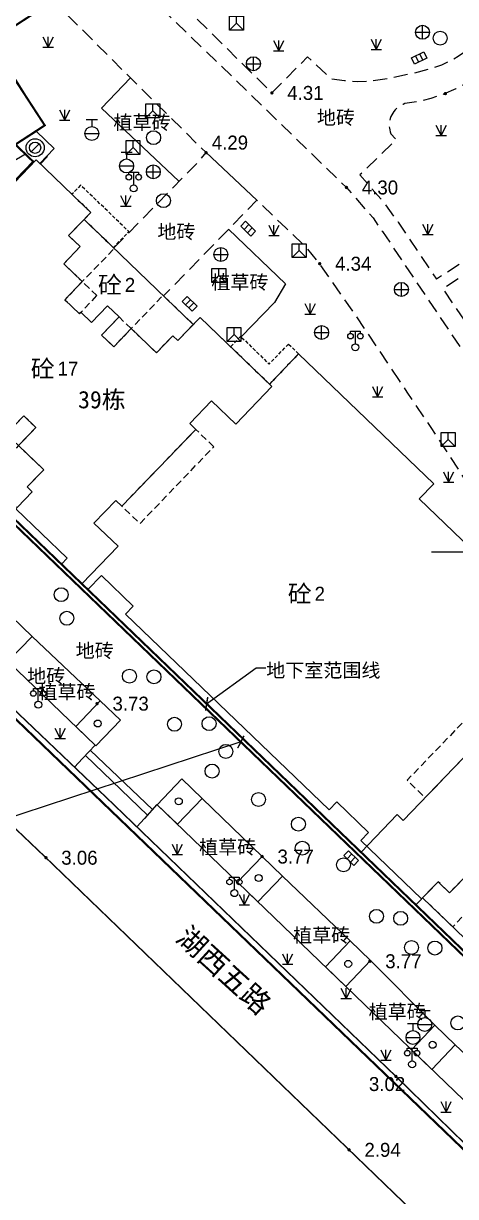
# Model space of a CAD drawing. Extents: x 99002 to 478558, y 2449839 to 2450453.
# Drawn here: x 478323.9 to 478354.8, y 2449967.5 to 2450051.6 of the extents above; entities that cross this region are included whole.
import ezdxf

# ---------------------------------------------------------------- set-up
doc = ezdxf.new("R2010")
doc.units = 0
doc.header["$LTSCALE"] = 0.5
for name, pattern in [('2', [0]), ('380403', [3, 2, -1]), ('380409-1', [1.5, 1, -0.5]), ('430600', [3, 2, -1]), ('DASHEDX2', [38.1, 25.4, -12.7]), ('X0', [4, 3, -1]), ('X11', [6, 5, -1])]:
    doc.linetypes.add(name, pattern=pattern)
doc.layers.get('0').update_dxf_attribs({"linetype": 'CONTINUOUS'})
for name, color, linetype in [('DEFAULT', 1, 'CONTINUOUS'), ('DLSS', 4, 'CONTINUOUS'), ('DMTZ', 3, 'CONTINUOUS'), ('TK', 7, 'CONTINUOUS'), ('ZBTZ', 3, 'CONTINUOUS'), ('交通线', 7, 'CONTINUOUS'), ('地下室范围线', 170, 'CONTINUOUS'), ('居民地点', 7, 'CONTINUOUS'), ('居民地线', 7, 'CONTINUOUS'), ('居民地面', 7, 'CONTINUOUS'), ('建筑红线', 10, 'DASHEDX2'), ('房屋面', 7, 'CONTINUOUS'), ('植被点', 114, 'CONTINUOUS'), ('用地信息', 7, 'CONTINUOUS'), ('用地红线', 10, 'CONTINUOUS'), ('管线点', 7, 'CONTINUOUS'), ('红线', 10, 'CONTINUOUS'), ('高程点', 7, 'CONTINUOUS')]:
    doc.layers.add(name, color=color, linetype=linetype)
doc.styles.add('中等线体', font='FZZDXJW.TTF')
doc.styles.add('方正中等线简体', font='FZZDXJW.TTF')
doc.styles.add('方正细等线简体', font='方正细等线简体.ttf')
doc.styles.add('等线体', font='simhei.ttf')
doc.styles.add('黑体', font='simhei.ttf')
doc.linetypes.add('10411', pattern='A,2,[150,AAA.SHX,S=1,R=0,X=0,Y=1],2,[151,AAA.SHX,S=1,R=0,X=0,Y=3],1e-11', length=4)
doc.linetypes.add('1161', pattern='A,0,[149,AAA.SHX,S=0.15,R=0,X=0,Y=0],-1.6', length=1.6)
doc.dimstyles.get("Standard").update_dxf_attribs({"dimtxt": 1, "dimasz": 0.7, "dimexe": 0.18, "dimexo": 0.0625, "dimgap": 0.09, "dimtad": 0, "dimzin": 0, "dimdsep": 46, "dimtxsty": '等线体', "dimblk2": 'ARCHTICK', "dimsah": 1, "dimcen": 0.09, "dimadec": 0, "dimazin": 0, "dimtfac": 1, "dimtofl": 0, "dimtmove": 0, "dimatfit": 3, "dimldrblk": 'ARCHTICK', "dimfxl": 0, "dimtolj": 1, "dimtzin": 0, "dimarcsym": 0})

# ---------------------------------------------------------------- blocks, each defined once
blk = doc.blocks.new('3803031')
at = {"color": 0, "linetype": 'Continuous', "lineweight": -3, "flags": 128}
blk.add_lwpolyline([(-0.566, -0.566), (0.566, 0.566)], dxfattribs=at)
at = {"color": 0, "linetype": 'Continuous', "lineweight": -3}
for radius in [1.3, 0.8]:
    blk.add_circle((0, 0), radius, dxfattribs=at)
blk = doc.blocks.new('3805011')
at = {"color": 0, "linetype": 'Continuous', "lineweight": -3, "flags": 128}
for points in [[(-0.7, 2), (-0.7, 2.3), (0.7, 2.3), (0.7, 2)], [(0, 0.5), (0, 2.3)]]:
    blk.add_lwpolyline(points, dxfattribs=at)
at = {"color": 0, "linetype": 'Continuous', "lineweight": -3}
for centre, radius in [((-0.7, 1.6), 0.4), ((0.7, 1.6), 0.4), ((0, 0), 0.5)]:
    blk.add_circle(centre, radius, dxfattribs=at)
blk = doc.blocks.new('8105091')
at = {"color": 0, "linetype": 'Continuous', "lineweight": -3}
blk.add_circle((0, 0), 0.5, dxfattribs=at)
blk = doc.blocks.new('8202001')
at = {"color": 0, "linetype": 'Continuous', "lineweight": -3, "flags": 128}
for points in [[(-0.75, 1.5), (0, 0)], [(-0.75, 0), (0.75, 0)], [(0, 0), (0.75, 1.5)], [(0, 0), (0, 1.5)]]:
    blk.add_lwpolyline(points, dxfattribs=at)
blk = doc.blocks.new('7201001')
at = {"linetype": '2'}
h = blk.add_hatch(color=0, dxfattribs=at)
edge = h.paths.add_edge_path(flags=0)
edge.add_arc((0, 0), 0.25, 0, 360)
blk = doc.blocks.new('5441011')
at = {"color": 0, "linetype": 'Continuous', "lineweight": -3, "flags": 128}
for points in [[(-1, 0), (1, 0)], [(0, -1), (0, 1)]]:
    blk.add_lwpolyline(points, dxfattribs=at)
at = {"color": 0, "linetype": 'Continuous', "lineweight": -3}
blk.add_circle((0, 0), 1, dxfattribs=at)
blk = doc.blocks.new('5441024')
at = {"color": 0, "linetype": 'Continuous', "lineweight": -3, "flags": 128}
blk.add_lwpolyline([(1, 0.5), (1, -0.5), (-1, -0.5), (-1, 0.5)], close=True, dxfattribs=at)
for points in [[(-0.33, 0.5), (-0.33, -0.5)], [(0.33, -0.5), (0.33, 0.5)]]:
    blk.add_lwpolyline(points, dxfattribs=at)
blk = doc.blocks.new('5401001')
at = {"color": 0, "linetype": 'Continuous', "lineweight": -3}
blk.add_circle((0, 0), 1, dxfattribs=at)
blk = doc.blocks.new('5430071')
at = {"color": 0, "linetype": 'Continuous', "lineweight": -3, "flags": 128}
for points in [[(-0.8, 2), (0.8, 2)], [(0, 2), (0, 1)], [(-1, 0), (1, 0)]]:
    blk.add_lwpolyline(points, dxfattribs=at)
at = {"color": 0, "linetype": 'Continuous', "lineweight": -3}
blk.add_circle((0, 0), 1, dxfattribs=at)
blk = doc.blocks.new('5201054')
at = {"color": 0, "linetype": 'Continuous', "lineweight": -3, "flags": 128}
blk.add_lwpolyline([(-1, -1), (-1, 1), (1, 1), (1, -1)], close=True, dxfattribs=at)
for points in [[(-1, -1), (0, 0), (1, -1)], [(0, 0), (0, 1)]]:
    blk.add_lwpolyline(points, dxfattribs=at)
blk = doc.blocks.new('_ArchTick')
at = {"color": 0, "linetype": 'ByBlock', "const_width": 0.15}
blk.add_lwpolyline([(-0.5, -0.5), (0.5, 0.5)], dxfattribs=at)

msp = doc.modelspace()

# ---------------------------------------------------------------- linework, layer by layer
at = {"layer": 'DEFAULT', "color": 7, "linetype": 'Continuous', "lineweight": -3, "ltscale": 0.5, "flags": 128}
msp.add_lwpolyline([(478302.491, 2450033.909), (478305.833, 2450037.462), (478313.475, 2450045.336), (478315.242, 2450047.099), (478318.876, 2450049.42), (478321.192, 2450050.897), (478325.379, 2450044.251), (478324.804, 2450043.853), (478323.309, 2450042.89), (478324.004, 2450042.222), (478322.091, 2450041.117), (478320.709, 2450040.19), (478313.663, 2450032.973), (478312.737, 2450033.272), (478308.308, 2450028.486)], close=True, dxfattribs=at)
at = {"layer": 'DLSS', "color": 4, "linetype": 'Continuous', "const_width": 0.1, "flags": 128}
msp.add_lwpolyline([(478437.179, 2449875.524), (478438.195, 2449882.047), (478434.798, 2449886.754), (478400.146, 2449919.968), (478368.23, 2449950.521), (478347.191, 2449970.833), (478325.47, 2449991.78), (478307.336, 2450009.07), (478291.921, 2450023.919), (478285.006, 2450030.544), (478264.97, 2450049.783), (478243.473, 2450070.491)], dxfattribs=at)
at = {"layer": 'DLSS', "color": 4, "linetype": 'Continuous', "lineweight": -3, "const_width": 0.1, "flags": 128}
msp.add_lwpolyline([(478305.926, 2450018.895), (478329.953, 2449995.95), (478350.547, 2449976.097), (478371.404, 2449955.727), (478404.209, 2449924.337), (478444.326, 2449885.977), (478450.349, 2449884.89), (478452.043, 2449885.16)], dxfattribs=at)
at = {"layer": 'DMTZ', "color": 3, "linetype": '10411', "lineweight": -3, "flags": 128}
for points in [[(478329.008, 2449999.847), (478304.907, 2450023.011)], [(478368.969, 2449961.314), (478333.421, 2449995.592)]]:
    msp.add_lwpolyline(points, dxfattribs=at)
at = {"layer": 'TK', "color": 7, "linetype": 'Continuous'}
msp.add_line((478353.097, 2450013.711), (478358.097, 2450013.704), dxfattribs=at)
at = {"layer": 'ZBTZ', "color": 3, "linetype": '1161', "lineweight": -3, "flags": 128}
for points in [[(478331.527, 2450047.699), (478329.463, 2450045.536), (478335.003, 2450040.299)], [(478325.075, 2450041.54), (478325.575, 2450042.052)], [(478336.944, 2450042.337), (478340.587, 2450038.931)], [(478338.553, 2450036.841), (478342.64, 2450032.925), (478341.847, 2450031.603), (478339.457, 2450029.128)], [(478324.478, 2450007.648), (478329.36, 2450003.034)], [(478336.655, 2449996.023), (478340.96, 2449991.865)], [(478342.418, 2449990.462), (478347.275, 2449985.811)], [(478348.733, 2449984.409), (478353.345, 2449979.764)], [(478354.803, 2449978.361), (478359.057, 2449974.353)]]:
    msp.add_lwpolyline(points, dxfattribs=at)
for points in [[(478321.335, 2450007.29), (478323.02, 2450009.051), (478324.478, 2450007.648), (478322.796, 2450005.891)], [(478327.603, 2450001.198), (478329.36, 2450003.034), (478330.818, 2450001.631), (478329.057, 2449999.8)], [(478333.431, 2449995.582), (478335.197, 2449997.426), (478336.655, 2449996.023), (478334.888, 2449994.178)], [(478339.197, 2449990.023), (478340.96, 2449991.865), (478342.418, 2449990.462), (478340.653, 2449988.618)], [(478345.494, 2449983.95), (478347.275, 2449985.811), (478348.733, 2449984.409), (478346.95, 2449982.546)], [(478351.66, 2449978.003), (478353.345, 2449979.764), (478354.803, 2449978.361), (478353.121, 2449976.604)]]:
    msp.add_lwpolyline(points, close=True, dxfattribs=at)
at = {"layer": '交通线', "color": 4, "linetype": '430600', "lineweight": -3, "flags": 128}
for points in [[(478394.852, 2450081.681), (478396.459, 2450079.208), (478396.532, 2450079.068), (478396.616, 2450078.934), (478396.712, 2450078.809), (478396.819, 2450078.692), (478396.935, 2450078.586), (478397.061, 2450078.489), (478397.194, 2450078.405), (478397.334, 2450078.332), (478397.48, 2450078.271), (478397.631, 2450078.224), (478397.785, 2450078.189), (478397.941, 2450078.169), (478400.406, 2450079.355), (478402.823, 2450080.633), (478405.192, 2450082), (478405.394, 2450082.138), (478405.582, 2450082.294), (478405.757, 2450082.465), (478405.915, 2450082.652), (478406.056, 2450082.852), (478406.179, 2450083.063), (478406.282, 2450083.285), (478406.365, 2450083.515), (478406.427, 2450083.752), (478406.468, 2450083.993), (478406.693, 2450085.558), (478406.816, 2450087.135), (478406.836, 2450088.716), (478406.429, 2450089.681), (478405.943, 2450090.608), (478405.38, 2450091.491), (478404.744, 2450092.323), (478403.927, 2450093.7), (478403.122, 2450095.084), (478402.329, 2450096.474), (478400.955, 2450098.456), (478400.001, 2450099.911), (478399.18, 2450101.445), (478398.496, 2450103.045), (478397.852, 2450104.391), (478397.132, 2450105.699), (478396.339, 2450106.963), (478395.593, 2450107.7), (478394.779, 2450108.363), (478393.905, 2450108.944), (478390.337, 2450106.674), (478389.875, 2450106.657), (478389.416, 2450106.603), (478388.963, 2450106.514), (478388.518, 2450106.39), (478387.562, 2450105.785), (478374.708, 2450097.43), (478374.026, 2450096.992), (478370.6, 2450094.782), (478369.951, 2450094.324), (478357.607, 2450086.341), (478356.945, 2450085.872), (478353.521, 2450083.694), (478340.666, 2450075.287), (478340.002, 2450074.88), (478333.988, 2450070.987), (478331.952, 2450069.651), (478331.265, 2450068.957), (478330.641, 2450068.206), (478330.084, 2450067.404), (478329.599, 2450066.556), (478329.189, 2450065.669), (478328.858, 2450064.751), (478328.607, 2450063.807), (478328.44, 2450062.845), (478328.357, 2450061.872), (478328.358, 2450060.895), (478328.444, 2450059.922), (478328.614, 2450058.96), (478328.867, 2450058.017), (478329.201, 2450057.099), (478347.003, 2450039.842), (478348.907, 2450037.656), (478349.589, 2450036.674), (478362.784, 2450017.026), (478363.954, 2450016.185), (478364.642, 2450015.592), (478373.787, 2450007.903), (478379.173, 2450003.015), (478384.241, 2449998.212), (478396, 2449986.946), (478398.011, 2449985.022), (478399.229, 2449983.784), (478400.558, 2449982.665), (478401.986, 2449981.677), (478404.483, 2449979.905), (478416.492, 2449971.351), (478416.836, 2449970.999), (478422.449, 2449965.556), (478424.272, 2449963.329), (478425.508, 2449961.1), (478428.225, 2449958.523), (478431.459, 2449955.8), (478434.142, 2449954.42), (478445.956, 2449942.922), (478446.481, 2449942.456), (478447.043, 2449942.037), (478447.64, 2449941.668), (478448.266, 2449941.351), (478448.916, 2449941.089), (478449.587, 2449940.884), (478450.273, 2449940.737), (478450.969, 2449940.65), (478451.67, 2449940.622), (478452.371, 2449940.655), (478453.066, 2449940.748), (478453.751, 2449940.9), (478454.42, 2449941.11), (478455.7, 2449941.443), (478457.981, 2449944.485), (478458.148, 2449944.564), (478455.81, 2449948.415), (478457.924, 2449949.782), (478459.95, 2449951.084), (478462.127, 2449952.434), (478464.164, 2449953.762), (478466.248, 2449955.086), (478468.444, 2449956.513), (478471.843, 2449951.186)], [(478382.744, 2450052.306), (478415.139, 2450073.368), (478414.294, 2450075.898), (478413.395, 2450078.137), (478413.225, 2450078.504), (478413.025, 2450078.854), (478412.795, 2450079.187), (478412.539, 2450079.499), (478412.256, 2450079.787), (478411.951, 2450080.051), (478411.624, 2450080.288), (478411.278, 2450080.497), (478410.916, 2450080.675), (478410.54, 2450080.822), (478410.153, 2450080.937), (478409.757, 2450081.018), (478409.356, 2450081.066), (478408.953, 2450081.079), (478408.549, 2450081.058), (478408.149, 2450081.003), (478407.909, 2450080.985), (478407.67, 2450080.945), (478407.437, 2450080.885), (478407.209, 2450080.804), (478406.99, 2450080.703), (478406.781, 2450080.583), (478406.583, 2450080.444), (478405.297, 2450079.653), (478403.985, 2450078.904), (478402.649, 2450078.199), (478400.678, 2450077.24), (478398.718, 2450076.259), (478396.769, 2450075.254), (478394.743, 2450074.13), (478392.793, 2450072.875), (478390.929, 2450071.497), (478390.641, 2450071.259), (478392.668, 2450068.212), (478394.751, 2450069.592), (478396.697, 2450066.692), (478390.623, 2450062.723), (478388.678, 2450065.664), (478390.741, 2450067.419), (478389.103, 2450069.992), (478388.12, 2450069.182), (478386.459, 2450067.782), (478384.689, 2450066.524), (478382.82, 2450065.416), (478380.866, 2450064.467), (478377.103, 2450062.588), (478374.569, 2450061.348), (478373.107, 2450060.627), (478371.681, 2450059.839), (478370.291, 2450058.987), (478368.701, 2450057.816), (478367.149, 2450056.594), (478365.637, 2450055.324), (478364.017, 2450053.904), (478362.358, 2450052.529), (478360.661, 2450051.202), (478359.486, 2450050.329), (478358.338, 2450049.42), (478357.219, 2450048.475), (478356.472, 2450047.883), (478355.676, 2450047.357), (478354.837, 2450046.902), (478353.962, 2450046.522), (478353.057, 2450046.219), (478352.13, 2450045.995), (478351.187, 2450045.852), (478351.056, 2450045.802), (478350.93, 2450045.741), (478350.809, 2450045.67), (478350.695, 2450045.588), (478350.589, 2450045.497), (478350.49, 2450045.397), (478350.401, 2450045.289), (478350.321, 2450045.174), (478350.251, 2450045.052), (478350.192, 2450044.925), (478350.145, 2450044.793), (478350.108, 2450044.658), (478350.084, 2450044.52), (478350.071, 2450044.38), (478350.07, 2450044.24), (478350.081, 2450044.101), (478350.104, 2450043.962), (478350.139, 2450043.827), (478350.186, 2450043.694), (478350.561, 2450043.279), (478347.97, 2450040.737), (478349.612, 2450038.845), (478350.702, 2450037.361), (478353.455, 2450033.263)], [(478417.899, 2450059.761), (478421.332, 2450062.401), (478420.894, 2450062.833), (478420.443, 2450063.253), (478419.981, 2450063.658), (478419.249, 2450064.252), (478418.574, 2450064.908), (478417.96, 2450065.622), (478417.412, 2450066.388), (478416.935, 2450067.2), (478416.533, 2450068.052), (478416.208, 2450068.935), (478415.964, 2450069.845), (478415.8, 2450070.751), (478415.608, 2450071.652), (478415.388, 2450072.547), (478404.979, 2450065.758), (478392.146, 2450057.456), (478388.003, 2450054.792), (478375.667, 2450046.742), (478353.919, 2450032.573), (478363.758, 2450017.934), (478364.321, 2450017.54), (478364.86, 2450017.114), (478365.372, 2450016.656), (478373.392, 2450010.02), (478375.928, 2450013.075), (478377.744, 2450011.195), (478378.341, 2450011.389), (478378.916, 2450011.639), (478379.465, 2450011.943), (478379.982, 2450012.298), (478380.462, 2450012.701), (478380.489, 2450012.903), (478380.497, 2450013.107), (478380.487, 2450013.311), (478380.459, 2450013.513), (478380.413, 2450013.711), (478380.35, 2450013.905), (478380.269, 2450014.093), (478380.172, 2450014.272), (478376.714, 2450019.591)], [(478359.037, 2450058.413), (478360.81, 2450055.684), (478360.882, 2450055.596), (478360.947, 2450055.503), (478361.003, 2450055.404), (478361.049, 2450055.3), (478361.087, 2450055.193), (478361.114, 2450055.083), (478361.132, 2450054.971), (478361.14, 2450054.858), (478361.138, 2450054.744), (478361.125, 2450054.632), (478361.103, 2450054.52), (478361.071, 2450054.411), (478361.029, 2450054.306), (478360.978, 2450054.204), (478360.919, 2450054.108), (478360.851, 2450054.017), (478360.775, 2450053.933), (478356.563, 2450050.522), (478356.083, 2450050.047), (478355.563, 2450049.616), (478355.008, 2450049.232), (478354.422, 2450048.897), (478353.809, 2450048.614), (478353.173, 2450048.386), (478351.692, 2450047.999), (478350.193, 2450047.682), (478348.682, 2450047.436), (478347.77, 2450047.425), (478346.861, 2450047.48), (478345.957, 2450047.6), (478344.208, 2450049.201), (478341.662, 2450046.622), (478330.538, 2450057.619), (478330.005, 2450061.922), (478329.933, 2450062.484), (478329.909, 2450063.05), (478329.932, 2450063.615), (478330.002, 2450064.177), (478330.119, 2450064.731), (478330.283, 2450065.273), (478330.49, 2450065.799), (478330.742, 2450066.307), (478331.034, 2450066.791), (478331.367, 2450067.249), (478331.736, 2450067.678), (478332.805, 2450068.367), (478333.134, 2450068.213), (478334.075, 2450068.865), (478336.324, 2450065.676), (478336.89, 2450066.01), (478337.709, 2450064.897), (478338.692, 2450065.536)], [(478330.328, 2450035.501), (478336.334, 2450041.625), (478336.944, 2450042.337), (478332.603, 2450046.622), (478328.843, 2450050.384), (478325.264, 2450053.929), (478324.716, 2450054.467), (478324.319, 2450054.75), (478323.899, 2450054.998), (478323.46, 2450055.21), (478323.004, 2450055.384), (478322.535, 2450055.518), (478322.057, 2450055.612), (478321.572, 2450055.664), (478321.085, 2450055.676), (478320.598, 2450055.646), (478320.116, 2450055.575), (478319.641, 2450055.462), (478319.178, 2450055.311), (478318.729, 2450055.12), (478318.298, 2450054.891), (478317.889, 2450054.627), (478317.503, 2450054.329), (478317.143, 2450054), (478316.813, 2450053.641), (478314.763, 2450051.181), (478314.799, 2450049.089), (478301.156, 2450035.206), (478302.491, 2450033.909)], [(478382.744, 2450052.306), (478353.455, 2450033.263)], [(478350.815, 2450025.994), (478347.405, 2450031.049), (478345.088, 2450034.373), (478344.127, 2450035.557), (478342.659, 2450036.935), (478340.587, 2450038.931), (478333.902, 2450032.063)], [(478366.369, 2450002.041), (478367.285, 2450002.975), (478367.986, 2450002.316), (478369.447, 2450003.703), (478370.365, 2450002.782), (478371.336, 2450003.802), (478364.19, 2450008.809), (478363.964, 2450009.06), (478363.716, 2450009.289), (478363.448, 2450009.494), (478363.162, 2450009.673), (478362.86, 2450009.824), (478362.153, 2450010.476), (478357.837, 2450015.341), (478353.072, 2450022.63), (478351.348, 2450025.169), (478350.815, 2450025.994)], [(478328.102, 2449998.893), (478327.515, 2449998.278)], [(478332.536, 2449994.586), (478331.973, 2449994.003)]]:
    msp.add_lwpolyline(points, dxfattribs=at)
at = {"layer": '地下室范围线', "color": 170, "linetype": 'X0', "const_width": 0.15, "flags": 128}
msp.add_lwpolyline([(478321.488, 2450050.286), (478330.08, 2450055.876), (478330.499, 2450056.175), (478330.89, 2450056.51), (478331.25, 2450056.877), (478331.577, 2450057.275), (478331.868, 2450057.699), (478332.121, 2450058.148), (478332.334, 2450058.616), (478332.506, 2450059.101), (478332.634, 2450059.6), (478332.719, 2450060.108), (478332.759, 2450060.621), (478332.754, 2450061.136), (478332.704, 2450061.648), (478332.61, 2450062.154), (478332.472, 2450062.65), (478332.291, 2450063.132), (478332.069, 2450063.596), (478331.807, 2450064.039), (478325.686, 2450073.441), (478331.381, 2450077.146), (478337.554, 2450067.659), (478342.667, 2450070.986), (478343.912, 2450070.723), (478344.239, 2450070.22), (478346.251, 2450071.529), (478345.433, 2450072.786), (478347.947, 2450074.422), (478347.729, 2450074.757), (478352.759, 2450078.03), (478353.304, 2450077.191), (478362.859, 2450083.409), (478362.314, 2450084.247), (478369.858, 2450089.156), (478370.403, 2450088.318), (478379.958, 2450094.535), (478379.413, 2450095.373), (478384.442, 2450098.646), (478384.66, 2450098.31), (478387.175, 2450099.947), (478387.993, 2450098.69), (478390.004, 2450099.999), (478389.677, 2450100.502), (478389.941, 2450101.746), (478392.966, 2450103.715), (478387.981, 2450111.376), (478394.938, 2450115.903), (478399.923, 2450108.242), (478408.044, 2450113.525), (478409.293, 2450113.261), (478409.618, 2450112.761), (478411.63, 2450114.07), (478410.812, 2450115.327), (478413.326, 2450116.963), (478413.108, 2450117.299), (478418.137, 2450120.571), (478418.683, 2450119.733), (478428.238, 2450125.95), (478427.693, 2450126.789), (478432.722, 2450130.061), (478432.94, 2450129.726), (478435.455, 2450131.362), (478436.273, 2450130.105), (478438.368, 2450131.468), (478437.986, 2450132.055), (478438.221, 2450133.162), (478439.729, 2450134.144), (478440.974, 2450133.88), (478441.247, 2450133.461), (478454.666, 2450142.193), (478469.534, 2450119.344), (478469.386, 2449987.125), (478463.408, 2449983.235), (478462.59, 2449984.493), (478460.494, 2449983.129), (478461.858, 2449981.034), (478460.349, 2449980.052), (478462.531, 2449976.699), (478456.16, 2449972.554), (478453.979, 2449975.907), (478452.386, 2449974.871), (478451.568, 2449976.128), (478444.024, 2449971.219), (478444.842, 2449969.962), (478443.25, 2449968.926), (478445.431, 2449965.573), (478443.583, 2449964.37), (478464.254, 2449932.603), (478459.677, 2449929.625), (478463.818, 2449923.262), (478456.279, 2449918.357), (478453.957, 2449920.592), (478451.602, 2449918.145), (478450.231, 2449919.46), (478441.771, 2449910.669), (478443.141, 2449909.352), (478440.577, 2449906.688), (478423.786, 2449922.843), (478422.018, 2449921.005), (478311.113, 2450027.708), (478313.666, 2450030.362), (478314.171, 2450029.877), (478322.643, 2450038.681), (478322.138, 2450039.167), (478324.564, 2450041.688), (478323.282, 2450042.922), (478325.388, 2450044.293)], close=True, dxfattribs=at)
at = {"layer": '居民地线', "color": 6, "linetype": '380409-1', "lineweight": -3, "ltscale": 0.5, "flags": 128}
for points in [[(478327.959, 2450040.006), (478327.332, 2450039.354), (478328.687, 2450038.051), (478328.201, 2450037.546), (478330.301, 2450035.527), (478331.409, 2450036.68)], [(478342.862, 2450028.609), (478343.567, 2450027.902), (478341.487, 2450025.739), (478338.702, 2450028.418), (478339.42, 2450029.164), (478341.459, 2450027.173)]]:
    msp.add_lwpolyline(points, close=True, dxfattribs=at)
at = {"layer": '居民地线', "color": 6, "linetype": 'Continuous', "lineweight": -3, "ltscale": 0.5, "flags": 128}
for points in [[(478328.102, 2449998.893), (478329.008, 2449999.847)], [(478328.315, 2449999.117), (478332.757, 2449994.838)], [(478328.659, 2449999.479), (478333.115, 2449995.245)], [(478333.421, 2449995.592), (478332.536, 2449994.586)]]:
    msp.add_lwpolyline(points, dxfattribs=at)
at = {"layer": '居民地面', "color": 6, "linetype": '380403', "lineweight": -3, "ltscale": 0.5, "flags": 128}
for points in [[(478330.364, 2450035.467), (478328.201, 2450037.546), (478327.092, 2450036.393), (478327.921, 2450035.596), (478326.743, 2450034.371), (478328.076, 2450033.088)], [(478329.121, 2450032.083), (478328.076, 2450033.088), (478326.828, 2450031.791), (478327.873, 2450030.786)], [(478334.559, 2450029.211), (478334.919, 2450028.865), (478336.029, 2450030.018), (478333.866, 2450032.098), (478331.579, 2450029.719), (478333.381, 2450027.986)], [(478331.579, 2450029.719), (478330.707, 2450030.558), (478329.459, 2450029.261), (478330.331, 2450028.422)], [(478324.757, 2450022.627), (478323.885, 2450023.466), (478322.637, 2450022.169), (478323.51, 2450021.33)], [(478337.501, 2450021.248), (478336.203, 2450022.496), (478330.907, 2450016.99), (478332.204, 2450015.742)], [(478325.311, 2450019.597), (478323.51, 2450021.33), (478321.222, 2450018.951), (478323.384, 2450016.872), (478324.493, 2450018.025), (478324.133, 2450018.371)], [(478357.941, 2450001.589), (478356.644, 2450002.836), (478351.347, 2449997.33), (478352.645, 2449996.082)], [(478356.909, 2449989.206), (478355.576, 2449990.488), (478354.397, 2449989.263), (478353.568, 2449990.06), (478352.459, 2449988.907), (478354.621, 2449986.827)]]:
    msp.add_lwpolyline(points, close=True, dxfattribs=at)
at = {"layer": '建筑红线', "color": 10, "linetype": 'X11', "const_width": 0.15, "flags": 128}
msp.add_lwpolyline([(478536.026, 2450335.138), (478263.882, 2450094.198), (478263.445, 2450073.166), (478447.085, 2449896.545), (478535.522, 2449954.392)], dxfattribs=at)
at = {"layer": '房屋面', "color": 6, "linetype": 'Continuous', "lineweight": -3, "ltscale": 0.5, "flags": 128}
msp.add_lwpolyline([(478324.804, 2450043.853), (478323.309, 2450042.89), (478324.599, 2450041.649), (478324.766, 2450041.822), (478325.04, 2450041.559), (478326.072, 2450042.633)], close=True, dxfattribs=at)
for points in [[(478322.173, 2450039.126), (478324.766, 2450041.822), (478328.687, 2450038.051), (478328.201, 2450037.546), (478336.029, 2450030.018), (478336.514, 2450030.523), (478341.487, 2450025.739), (478343.567, 2450027.902), (478353.253, 2450018.585), (478352.214, 2450017.504), (478362.664, 2450007.452)], [(478322.173, 2450039.126), (478324.766, 2450041.822), (478328.687, 2450038.051), (478327.092, 2450036.393), (478327.921, 2450035.596), (478326.743, 2450034.371), (478328.076, 2450033.088), (478326.828, 2450031.791), (478327.873, 2450030.786), (478327.977, 2450030.894), (478328.741, 2450030.159), (478329.885, 2450031.348), (478330.707, 2450030.558), (478329.459, 2450029.261), (478330.331, 2450028.422), (478331.579, 2450029.719), (478333.381, 2450027.986), (478334.559, 2450029.211), (478334.919, 2450028.865), (478336.514, 2450030.523), (478341.66, 2450025.573), (478339.067, 2450022.877), (478337.338, 2450024.541), (478335.771, 2450022.912), (478336.203, 2450022.496), (478330.907, 2450016.99), (478330.475, 2450017.406), (478328.908, 2450015.777), (478330.638, 2450014.113), (478328.045, 2450011.417), (478322.899, 2450016.367), (478324.493, 2450018.025), (478324.133, 2450018.371), (478325.311, 2450019.597), (478323.51, 2450021.33), (478324.757, 2450022.627), (478323.885, 2450023.466), (478322.637, 2450022.169)], [(478382.661, 2449959.72), (478368.073, 2449973.75), (478368.628, 2449974.327), (478365.918, 2449976.934), (478364.947, 2449975.924), (478363.477, 2449977.339), (478363.893, 2449977.771), (478360.217, 2449981.307), (478360.286, 2449981.379), (478352.459, 2449988.907), (478352.39, 2449988.835), (478348.037, 2449993.022), (478348.591, 2449993.599), (478346.314, 2449995.789), (478345.759, 2449995.213), (478331.171, 2450009.243), (478331.726, 2450009.82), (478329.448, 2450012.011), (478328.478, 2450011.002), (478326.575, 2450012.832), (478326.991, 2450013.264), (478323.315, 2450016.8)], [(478355.576, 2449990.488), (478354.397, 2449989.263), (478353.568, 2449990.06), (478351.974, 2449988.402), (478348.053, 2449992.174), (478350.646, 2449994.869), (478351.078, 2449994.453), (478359.508, 2450003.218)]]:
    msp.add_lwpolyline(points, dxfattribs=at)
at = {"layer": '用地信息', "color": 1, "linetype": 'Continuous', "lineweight": -3, "ltscale": 0.5, "const_width": 0.15, "flags": 128}
msp.add_lwpolyline([(478525.481, 2449923.926), (478453.289, 2449876.704), (478275.641, 2450047.562)], dxfattribs=at)
at = {"layer": '用地红线', "color": 10, "linetype": 'Continuous', "const_width": 0.15, "flags": 128}
msp.add_lwpolyline([(478535.49, 2449930.472), (478453.289, 2449876.704), (478219.426, 2450101.627), (478536.088, 2450382.14)], dxfattribs=at)

# ---------------------------------------------------------------- block references
at = {"layer": '居民地点', "color": 6, "linetype": 'Continuous', "ltscale": 0.5, "xscale": 0.5, "yscale": 0.5}
msp.add_blockref('3803031', (478324.696, 2450042.688), dxfattribs=at)
at = {"layer": '居民地点', "color": 2, "linetype": 'Continuous', "ltscale": 0.5, "xscale": 0.5, "yscale": 0.5}
for p in [(478331.759, 2450039.776, 5.99), (478347.643, 2450028.381, 6.205), (478324.922, 2450002.753, 5.22), (478338.974, 2449989.239, 5.004), (478351.71, 2449976.964, 4.857)]:
    msp.add_blockref('3805011', p, dxfattribs=at)
at = {"layer": '植被点', "color": 3, "linetype": 'Continuous', "ltscale": 0.5, "xscale": 0.5, "yscale": 0.5}
for name, p in [('8202001', (478325.629, 2450049.901, 9999)), ('8202001', (478342.151, 2450049.629, 9999)), ('8202001', (478349.142, 2450049.725, 9999)), ('8202001', (478326.816, 2450044.665, 9999)), ('8202001', (478353.789, 2450043.562, 9999)), ('8202001', (478331.199, 2450038.511, 9999)), ('8202001', (478341.806, 2450036.389, 9999)), ('8202001', (478352.831, 2450036.467, 9999)), ('8202001', (478344.399, 2450030.765, 9999)), ('8202001', (478349.239, 2450024.821, 9999)), ('8202001', (478354.325, 2450018.701, 9999)), ('8105091', (478329.182, 2450001.403)), ('8202001', (478326.486, 2450000.328, 9999)), ('8105091', (478334.99, 2449995.825)), ('8202001', (478334.883, 2449992.003, 9999)), ('8105091', (478340.718, 2449990.324)), ('8202001', (478339.68, 2449988.389, 9999)), ('8202001', (478342.789, 2449984.146, 9999)), ('8105091', (478347.128, 2449984.168)), ('8202001', (478346.978, 2449981.681, 9999)), ('8202001', (478349.83, 2449977.251, 9999)), ('8105091', (478353.173, 2449978.363)), ('8202001', (478354.14, 2449973.538, 9999))]:
    msp.add_blockref(name, p, dxfattribs=at)
at = {"layer": '管线点', "color": 2, "linetype": 'Continuous', "ltscale": 0.5, "xscale": 0.5, "yscale": 0.5}
for name, p in [('5201054', (478339.124, 2450051.616, 4.453)), ('5441011', (478352.45, 2450050.967, 4.505)), ('5401001', (478353.721, 2450050.542, 4.505)), ('5441011', (478340.333, 2450048.715, 4.348)), ('5201054', (478333.124, 2450045.329, 4.278)), ('5430071', (478328.756, 2450043.711, 3.981)), ('5401001', (478333.185, 2450043.412, 4.279)), ('5201054', (478331.71, 2450042.713, 4.258)), ('5430071', (478331.25, 2450041.383, 4.002)), ('5441011', (478333.165, 2450040.958, 4.349)), ('5401001', (478333.889, 2450038.896, 4.404)), ('5441011', (478338.007, 2450035.037, 4.488)), ('5201054', (478343.608, 2450035.309, 4.324)), ('5201054', (478337.866, 2450033.52, 4.502)), ('5441011', (478350.937, 2450032.53, 4.283)), ('5201054', (478338.946, 2450029.302, 4.429)), ('5441011', (478345.223, 2450029.438, 4.229)), ('5201054', (478354.297, 2450021.77, 4.27)), ('5401001', (478326.558, 2450010.642, 3.917)), ('5401001', (478326.972, 2450008.949, 3.871)), ('5401001', (478331.453, 2450004.793, 3.885)), ('5401001', (478333.212, 2450004.745, 4.006)), ('5401001', (478334.679, 2450001.348, 3.896)), ('5401001', (478337.159, 2450001.393, 3.936)), ('5401001', (478338.364, 2449999.401, 3.95)), ('5401001', (478337.374, 2449997.992, 3.864)), ('5401001', (478340.702, 2449995.957, 3.881)), ('5401001', (478343.557, 2449994.185, 3.926)), ('5401001', (478343.839, 2449992.466, 3.873)), ('5401001', (478346.793, 2449991.264, 3.919)), ('5401001', (478349.158, 2449987.576, 3.88)), ('5401001', (478350.887, 2449987.431, 3.935)), ('5401001', (478351.664, 2449985.336, 3.882)), ('5401001', (478353.341, 2449985.302, 3.932)), ('5430071', (478352.611, 2449979.817, 3.729)), ('5401001', (478354.98, 2449979.93, 3.815)), ('5430071', (478351.77, 2449978.885, 3.66))]:
    msp.add_blockref(name, p, dxfattribs=at)
at = {"layer": '管线点', "color": 2, "linetype": 'Continuous', "ltscale": 0.5, "yscale": 0.5}
for p, xscale, rotation in [((478352.214, 2450049.118, 4.416), 0.500000000056616, 25.85639999571353), ((478339.96, 2450036.888, 4.332), 0.4999999999783183, 315.6397891722095), ((478335.774, 2450031.494, 4.39), 0.5000000001045809, 315.8525085701322), ((478347.342, 2449991.756, 3.972), 0.4999999999038384, 315.6362101614899)]:
    msp.add_blockref('5441024', p, dxfattribs=dict(at, xscale=xscale, rotation=rotation))
at = {"layer": '高程点', "color": 7, "linetype": 'Continuous', "ltscale": 0.5, "xscale": 0.5, "yscale": 0.5}
for p in [(478341.662, 2450046.622, 4.31), (478354.091, 2450046.572, 4.42), (478336.944, 2450042.337, 4.29), (478347.003, 2450039.842, 4.3), (478345.088, 2450034.373, 4.34), (478329.136, 2450002.83, 3.73), (478325.47, 2449991.78, 3.06), (478340.96, 2449991.865, 3.77), (478348.682, 2449984.357, 3.77), (478350.547, 2449976.097, 3.02), (478347.191, 2449970.833, 2.94)]:
    msp.add_blockref('7201001', p, dxfattribs=at)

# ---------------------------------------------------------------- texts
at = {"layer": 'DEFAULT', "color": 3, "linetype": 'Continuous', "ltscale": 0.5, "style": '黑体'}
for p in [(478344.884, 2450044.355), (478333.455, 2450036.166), (478327.603, 2450006.125), (478324.128, 2450004.308)]:
    msp.add_text('地砖', height=1, dxfattribs=at).set_placement(p)
at = {"layer": 'DEFAULT', "color": 7, "linetype": 'Continuous', "ltscale": 0.5}
for s, height, style, p in [('砼', 1.25, '方正细等线简体', (478329.204, 2450032.233)), ('2', 1, '方正细等线简体', (478331.121, 2450032.355)), ('砼', 1.25, '方正细等线简体', (478324.387, 2450026.224, 5.191)), ('17', 1, '方正细等线简体', (478326.304, 2450026.347, 5.191)), ('39栋', 1.25, '黑体', (478327.773, 2450024.004)), ('砼', 1.25, '方正细等线简体', (478342.804, 2450010.083)), ('2', 1, '方正细等线简体', (478344.721, 2450010.206))]:
    msp.add_text(s, height=height, dxfattribs=dict(at, style=style)).set_placement(p)
at = {"layer": 'DLSS', "color": 4, "linetype": 'Continuous', "style": '中等线体'}
msp.add_text('湖西五路', height=1.5, rotation=317.72949, dxfattribs=at).set_placement((478334.701, 2449985.911))
at = {"layer": 'DMTZ', "color": 3, "linetype": 'Continuous', "style": '等线体'}
for p in [(478330.315, 2450043.999), (478337.322, 2450032.548), (478324.932, 2450003.167), (478336.446, 2449992.036), (478343.181, 2449985.719), (478348.597, 2449980.235)]:
    msp.add_text('植草砖', height=1, dxfattribs=at).set_placement(p)
at = {"layer": '地下室范围线', "color": 170, "linetype": 'X0', "style": '等线体'}
msp.add_text('地下室范围线', height=1, dxfattribs=at).set_placement((478341.255, 2450004.716, 13.921))
at = {"layer": '高程点', "color": 7, "linetype": 'Continuous', "ltscale": 0.5, "style": '方正中等线简体'}
for s, p in [('4.31', (478342.761, 2450046.12, 4.31)), ('4.29', (478337.352, 2450042.561, 4.29)), ('4.30', (478348.102, 2450039.34, 4.3)), ('4.34', (478346.188, 2450033.872, 4.34)), ('3.73', (478330.236, 2450002.328, 3.73)), ('3.06', (478326.569, 2449991.279, 3.06)), ('3.77', (478342.059, 2449991.363, 3.77)), ('3.77', (478349.782, 2449983.856, 3.77)), ('3.02', (478348.611, 2449975.05, 3.02)), ('2.94', (478348.291, 2449970.332, 2.94))]:
    msp.add_text(s, height=1, dxfattribs=at).set_placement(p)

# ---------------------------------------------------------------- leaders
at = {"layer": '地下室范围线', "color": 170, "linetype": 'Continuous'}
msp.add_leader([(478336.987, 2450002.815), (478340.528, 2450005.392), (478341.228, 2450005.391)], dimstyle='Standard', override={"dimgap": 0.09, "dimtad": 0, "dimfxl": 0.18}, dxfattribs=at)
at = {"layer": '红线', "color": 10, "linetype": 'Continuous'}
msp.add_leader([(478339.434, 2450000.081), (478316.062, 2449992.401), (478316.762, 2449992.4)], dimstyle='Standard', override={"dimgap": 0.09, "dimtad": 0, "dimfxl": 0.18}, dxfattribs=at)

doc.saveas('drawing.dxf')
